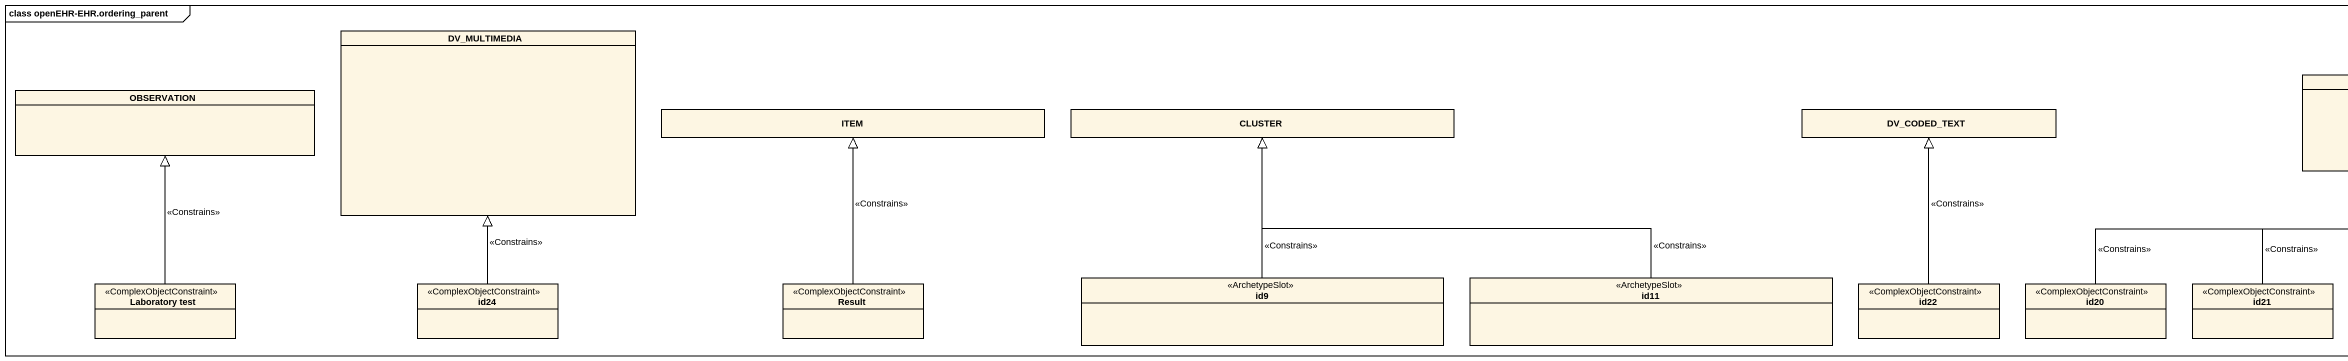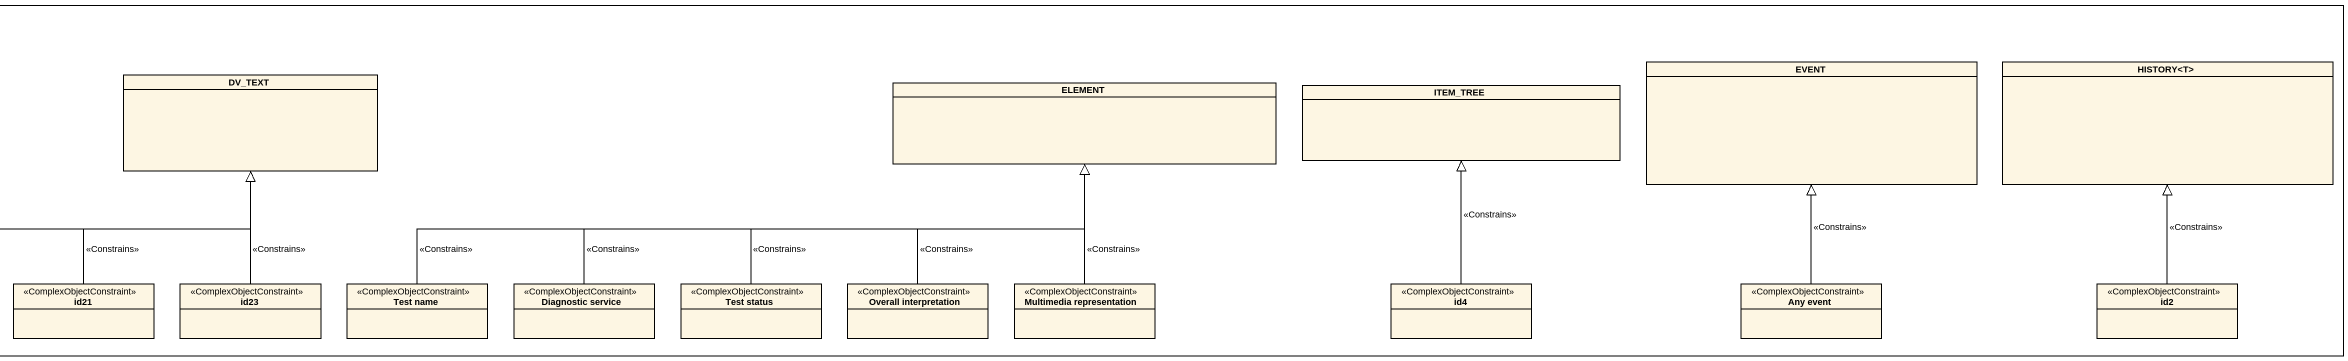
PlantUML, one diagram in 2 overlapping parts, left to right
@startuml
mainframe class openEHR-EHR.ordering_parent
hide circle
hide empty members
class DV_MULTIMEDIA
class DV_TEXT
class EVENT
class "HISTORY<T>" as HISTORY_T
class OBSERVATION
class ITEM
class CLUSTER
class DV_CODED_TEXT
class ELEMENT
class ITEM_TREE
class "Laboratory test" as Laboratory_test <<ComplexObjectConstraint>>
class id24 <<ComplexObjectConstraint>>
class Result <<ComplexObjectConstraint>>
class id9 <<ArchetypeSlot>>
class id11 <<ArchetypeSlot>>
class id22 <<ComplexObjectConstraint>>
class id20 <<ComplexObjectConstraint>>
class id21 <<ComplexObjectConstraint>>
class id23 <<ComplexObjectConstraint>>
class "Test name" as Test_name <<ComplexObjectConstraint>>
class "Diagnostic service" as Diagnostic_service <<ComplexObjectConstraint>>
class "Test status" as Test_status <<ComplexObjectConstraint>>
class "Overall interpretation" as Overall_interpretation <<ComplexObjectConstraint>>
class "Multimedia representation" as Multimedia_representation <<ComplexObjectConstraint>>
class id4 <<ComplexObjectConstraint>>
class "Any event" as Any_event <<ComplexObjectConstraint>>
class id2 <<ComplexObjectConstraint>>
Laboratory_test -up-|> OBSERVATION : <<Constrains>>
id24 -up-|> DV_MULTIMEDIA : <<Constrains>>
Result -up-|> ITEM : <<Constrains>>
id9 -up-|> CLUSTER : <<Constrains>>
id11 -left-|> CLUSTER : <<Constrains>>
id22 -up-|> DV_CODED_TEXT : <<Constrains>>
id20 -right-|> DV_TEXT : <<Constrains>>
id21 -up-|> DV_TEXT : <<Constrains>>
id23 -up-|> DV_TEXT : <<Constrains>>
Test_name -right-|> ELEMENT : <<Constrains>>
Diagnostic_service -right-|> ELEMENT : <<Constrains>>
Test_status -right-|> ELEMENT : <<Constrains>>
Overall_interpretation -up-|> ELEMENT : <<Constrains>>
Multimedia_representation -up-|> ELEMENT : <<Constrains>>
id4 -up-|> ITEM_TREE : <<Constrains>>
Any_event -up-|> EVENT : <<Constrains>>
id2 -up-|> HISTORY_T : <<Constrains>>
@enduml
